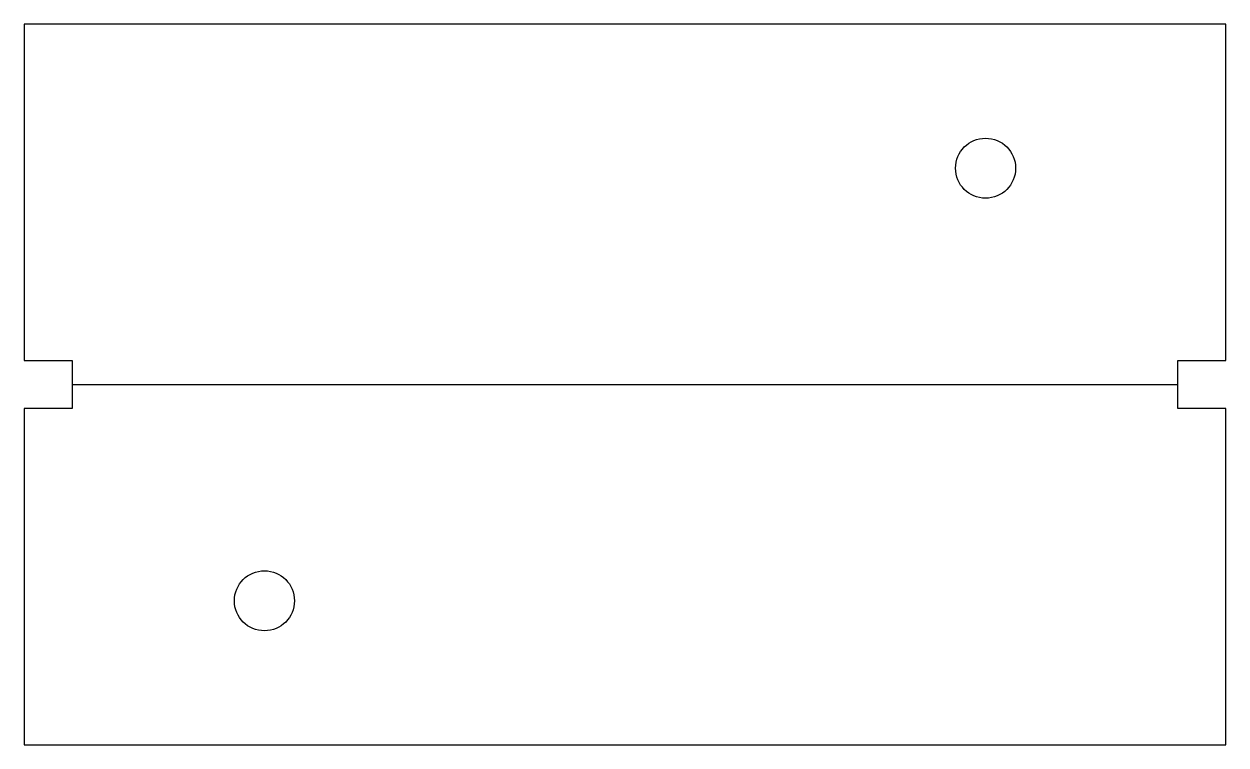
# Model space of a CAD drawing. Header units: millimetres. Extents: x 0 to 100, y 0 to 60.
import ezdxf

# ---------------------------------------------------------------- set-up
doc = ezdxf.new("R2010")
doc.units = ezdxf.units.MM
doc.layers.add('BEND', color=1, linetype='Continuous')

msp = doc.modelspace()

# ---------------------------------------------------------------- linework, layer by layer
msp.add_lwpolyline([(0, 0), (100, 0), (100, 28), (96, 28), (96, 32), (100, 32), (100, 60), (0, 60), (0, 32), (4, 32), (4, 28), (0, 28)], close=True)
for centre in [(80, 48), (20, 12)]:
    msp.add_circle(centre, 2.5)
at = {"layer": 'BEND'}
msp.add_line((4, 30), (96, 30), dxfattribs=at)

doc.saveas('drawing.dxf')
